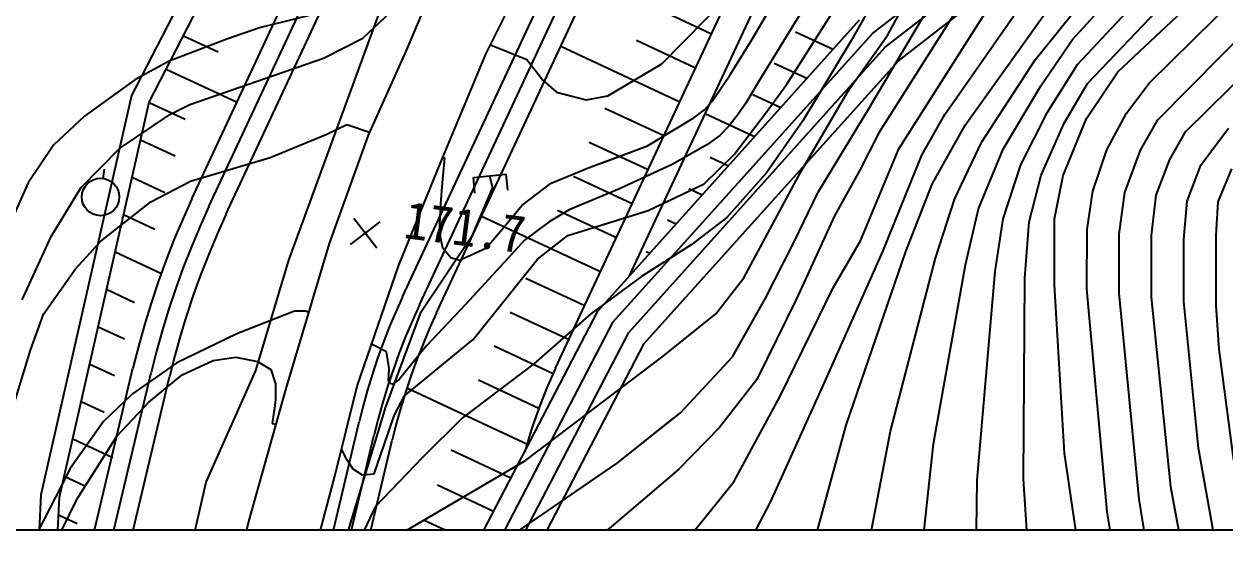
# Model space of a CAD drawing. Header units: millimetres. Extents: x 17638 to 18434, y 1103 to 1809.
# Drawn here: x 17780 to 17844.1, y 1401.3 to 1429.3 of the extents above; entities that cross this region are included whole.
import ezdxf
from ezdxf.xclip import XClip

# ---------------------------------------------------------------- set-up
doc = ezdxf.new("R2010")
doc.units = ezdxf.units.MM
doc.header["$LTSCALE"] = 10
doc.header["$MEASUREMENT"] = 0
doc.header["$XCLIPFRAME"] = 2
doc.layers.add('TX-PAPR', color=2, linetype='Continuous', plot=False)
doc.layers.add('TZ-BASE', color=253, linetype='Continuous')
doc.styles.add('HANA', font='GulimChe.ttf')

# ---------------------------------------------------------------- blocks, each defined once
blk = doc.blocks.new('JD-CDFDG5GDCH4')
at = {"layer": 'TZ-BASE'}
for p, q in [((117.14, -51.154, -209.01), (152.486, -14.006, -209.01)), ((90.317, -62.988, -393.01), (111.091, -18.438, -393.01)), ((69.354, -57.307, -393.01), (87.033, -19.395, -393.01)), ((70.26, -57.73, -393.01), (88.136, -19.395, -393.01)), ((81.498, -62.97, -393.01), (101.818, -19.395, -393.01)), ((82.405, -63.393, -393.01), (102.921, -19.395, -393.01)), ((92.704, -61.419, -393.01), (112.187, -19.636, -393.01)), ((120.429, -51.142, -207.01), (150.737, -21.241, -207.01)), ((122.375, -53.743, -205.01), (149.207, -27.136, -205.01)), ((116.61, -50.145, -210.01), (136.207, -29.16, -210.01)), ((116.343, -48.803, -211.01), (133.834, -29.559, -211.01)), ((105.662, -48.491, -393.01), (125.554, -33.013, -393.01)), ((75.337, -33.944, -393.01), (66.123, -51.802, -393.01)), ((75.337, -33.944, -393.01), (66.123, -51.802, -393.01)), ((106.347, -49.225, -393.01), (126.218, -33.763, -393.01)), ((67.07, -52.147, -393.01), (76.248, -34.359, -393.01)), ((107.031, -49.96, -393.01), (125.354, -35.703, -393.01)), ((107.031, -49.96, -393.01), (125.354, -35.703, -393.01)), ((106.483, -48.557, -218.01), (111.616, -39.084, -218.01)), ((120.889, -53.098, -206.01), (134.114, -39.721, -206.01)), ((105.451, -52.534, -217.01), (112.796, -40.149, -217.01)), ((114.674, -40.066, -216.01), (106.012, -53.792, -216.01)), ((114.351, -49.889, -212.01), (120.976, -41.657, -212.01)), ((85.037, -49.584, -238.687), (88.612, -42.437, -238.687)), ((83.504, -42.983, -205.577), (80.786, -49.391, -205.577)), ((99.246, -48.793, -222.01), (101.63, -44.748, -222.01)), ((109.532, -52.816, -214.01), (115.259, -44.577, -214.01)), ((118.75, -50.534, -208.01), (125.093, -44.588, -208.01)), ((103.337, -44.927, -221.01), (100.488, -49.6, -221.01)), ((101.1, -51.192, -220.01), (104.436, -45.916, -220.01)), ((74.528, -60.597, -221.691), (79.715, -46.415, -221.691)), ((94.425, -50.113, -223.01), (98.125, -46.351, -223.01)), ((105.93, -46.395, -219.01), (104.518, -48.894, -219.01)), ((107.064, -54.638, -215.01), (112.151, -46.622, -215.01)), ((76.687, -47.257, -224.01), (72.952, -48.193, -224.01)), ((78.479, -48.735, -223.01), (80.24, -47.089, -223.01)), ((93.922, -47.035, -393.01), (97.071, -48.503, -393.01)), ((110.607, -53.376, -213.01), (114.933, -47.339, -213.01)), ((91.006, -63.309, -393.01), (104.978, -47.756, -393.01)), ((68.898, -48.606, -393.01), (70.753, -49.471, -393.01)), ((72.952, -48.193, -224.01), (71.214, -48.799, -224.01)), ((91.835, -63.883, -393.01), (105.662, -48.491, -393.01)), ((101.565, -48.392, -393.01), (103.568, -49.326, -393.01)), ((104.4, -51.49, -218.01), (106.483, -48.557, -218.01)), ((71.214, -48.799, -224.01), (68.138, -49.967, -224.01)), ((76.375, -49.813, -223.01), (78.479, -48.735, -223.01)), ((85.278, -49.101, -223.01), (87.219, -49.876, -223.01)), ((89.037, -49.17, -393.01), (95.381, -52.128, -393.01)), ((92.663, -64.457, -393.01), (106.347, -49.225, -393.01)), ((93.079, -48.848, -393.01), (96.226, -50.316, -393.01)), ((98.093, -50.662, -222.01), (99.246, -48.793, -222.01)), ((104.518, -48.894, -219.01), (101.953, -53.151, -219.01)), ((114.645, -51.281, -211.01), (116.343, -48.803, -211.01)), ((68.138, -49.967, -224.01), (66.312, -50.963, -224.01)), ((69.245, -52.274, -223.01), (76.375, -49.813, -223.01)), ((80.786, -49.391, -205.577), (78.764, -53.911, -205.577)), ((82.629, -55.355, -238.687), (85.037, -49.584, -238.687)), ((87.219, -49.876, -223.01), (88.101, -51.002, -223.01)), ((93.492, -65.031, -393.01), (107.031, -49.96, -393.01)), ((93.492, -65.031, -393.01), (107.031, -49.96, -393.01)), ((94.425, -50.113, -223.01), (94.963, -49.566, -223.01)), ((100.488, -49.6, -221.01), (99.578, -51.069, -221.01)), ((111.5, -54.265, -212.01), (114.351, -49.889, -212.01)), ((67.98, -50.385, -393.01), (71.76, -52.148, -393.01)), ((91.551, -51.812, -223.01), (94.425, -50.113, -223.01)), ((91.551, -51.812, -223.01), (94.425, -50.113, -223.01)), ((100.425, -50.067, -393.01), (102.171, -50.881, -393.01)), ((115.012, -52.686, -210.01), (116.61, -50.145, -210.01)), ((117.077, -53.024, -208.01), (118.75, -50.534, -208.01)), ((66.312, -50.963, -224.01), (63.629, -52.894, -224.01)), ((88.101, -51.002, -223.01), (88.814, -51.623, -223.01)), ((97.47, -51.59, -222.01), (98.093, -50.662, -222.01)), ((99.578, -51.069, -221.01), (98.904, -52.207, -221.01)), ((99.992, -52.707, -220.01), (101.1, -51.192, -220.01)), ((115.896, -53.27, -209.01), (117.14, -51.154, -209.01)), ((119.217, -52.736, -207.01), (120.429, -51.142, -207.01)), ((66.123, -51.802, -393.01), (61.291, -73.11, -393.01)), ((66.123, -51.802, -393.01), (61.291, -73.11, -393.01)), ((88.814, -51.623, -223.01), (90.391, -52.034, -223.01)), ((90.391, -52.034, -223.01), (91.551, -51.812, -223.01)), ((91.412, -51.839, -223.01), (91.551, -51.812, -223.01)), ((97.116, -52.097, -222.01), (97.47, -51.59, -222.01)), ((99.286, -51.743, -393.01), (100.774, -52.436, -393.01)), ((101.843, -55.879, -218.01), (104.4, -51.49, -218.01)), ((112.634, -54.669, -211.01), (114.645, -51.281, -211.01)), ((62.285, -73.247, -393.01), (67.07, -52.147, -393.01)), ((67.066, -52.166, -393.01), (68.99, -53.063, -393.01)), ((68.217, -52.787, -223.01), (69.245, -52.274, -223.01)), ((91.392, -52.475, -393.01), (94.536, -53.941, -393.01)), ((96.695, -52.571, -222.01), (97.116, -52.097, -222.01)), ((98.904, -52.207, -221.01), (98.461, -52.846, -221.01)), ((102.76, -56.967, -217.01), (105.451, -52.534, -217.01)), ((63.629, -52.894, -224.01), (61.968, -54.447, -224.01)), ((65.481, -54.629, -223.01), (68.217, -52.787, -223.01)), ((93.659, -54.487, -222.01), (96.137, -52.988, -222.01)), ((96.137, -52.988, -222.01), (96.695, -52.571, -222.01)), ((96.74, -52.762, -393.01), (99.376, -53.992, -393.01)), ((98.461, -52.846, -221.01), (98.001, -53.436, -221.01)), ((98.282, -54.951, -220.01), (99.992, -52.707, -220.01)), ((101.953, -53.151, -219.01), (100.019, -55.928, -219.01)), ((108.305, -54.981, -214.01), (109.532, -52.816, -214.01)), ((113.583, -55.502, -210.01), (115.012, -52.686, -210.01)), ((115.839, -56.077, -208.01), (117.077, -53.024, -208.01)), ((118.167, -54.707, -207.01), (119.217, -52.736, -207.01)), ((119.959, -54.709, -206.01), (120.889, -53.098, -206.01)), ((76.547, -53.866, -222.01), (77.625, -53.355, -222.01)), ((77.625, -53.355, -222.01), (78.83, -53.764, -222.01)), ((93.659, -54.487, -222.01), (94.984, -53.686, -222.01)), ((98.001, -53.436, -221.01), (97.529, -53.927, -221.01)), ((106.012, -53.792, -216.01), (104.995, -55.79, -216.01)), ((108.849, -56.531, -213.01), (110.607, -53.376, -213.01)), ((114.665, -56.045, -209.01), (115.896, -53.27, -209.01)), ((121.525, -55.212, -205.01), (122.375, -53.743, -205.01)), ((123.185, -55.51, -204.01), (124.656, -53.548, -204.01)), ((61.968, -54.447, -224.01), (60.612, -56.463, -224.01)), ((66.614, -54.161, -393.01), (68.451, -55.018, -393.01)), ((73.523, -55.111, -222.01), (76.547, -53.866, -222.01)), ((78.764, -53.911, -205.577), (76.682, -59.707, -205.577)), ((90.548, -54.289, -393.01), (93.69, -55.754, -393.01)), ((96.835, -54.428, -221.01), (94.985, -55.489, -221.01)), ((97.529, -53.927, -221.01), (96.835, -54.428, -221.01)), ((110.052, -57.304, -212.01), (111.5, -54.265, -212.01)), ((63.417, -56.719, -223.01), (65.481, -54.629, -223.01)), ((82.739, -55.092, -222.01), (82.824, -55.121, -222.01)), ((90.549, -55.646, -222.01), (93.659, -54.487, -222.01)), ((91.149, -55.422, -222.01), (93.659, -54.487, -222.01)), ((96.685, -56.514, -220.01), (98.282, -54.951, -220.01)), ((97.007, -55.093, -393.01), (97.979, -55.547, -393.01)), ((105.033, -59.551, -215.01), (107.064, -54.638, -215.01)), ((106.21, -60.119, -214.01), (108.305, -54.981, -214.01)), ((111.326, -57.854, -211.01), (112.634, -54.669, -211.01)), ((117.424, -56.9, -207.01), (118.167, -54.707, -207.01)), ((119.127, -56.98, -206.01), (119.959, -54.709, -206.01)), ((64.668, -55.728, -229.629), (64.605, -56.223, -229.629)), ((69.277, -56.369, -222.01), (73.523, -55.111, -222.01)), ((80.4, -60.861, -238.687), (82.629, -55.355, -238.687)), ((82.824, -55.121, -222.01), (82.705, -56.456, -222.01)), ((88.52, -56.476, -222.01), (90.549, -55.646, -222.01)), ((94.985, -55.489, -221.01), (92.168, -56.789, -221.01)), ((94.985, -55.489, -221.01), (92.168, -56.789, -221.01)), ((94.994, -55.484, -221.01), (94.985, -55.489, -221.01)), ((112.638, -58.382, -210.01), (113.583, -55.502, -210.01)), ((120.81, -57.12, -205.01), (121.525, -55.212, -205.01)), ((122.454, -57.43, -204.01), (123.185, -55.51, -204.01)), ((124.113, -57.478, -203.01), (124.847, -55.713, -203.01)), ((66.161, -56.157, -393.01), (67.912, -56.974, -393.01)), ((67.168, -57.478, -222.01), (69.277, -56.369, -222.01)), ((84.371, -56.167, -209.797), (86.104, -55.994, -209.797)), ((84.455, -57.016, -209.797), (84.371, -56.167, -209.797)), ((85.237, -56.081, -209.797), (85.39, -56.701, -209.797)), ((86.104, -55.994, -209.797), (86.189, -56.843, -209.797)), ((89.705, -56.102, -393.01), (92.845, -57.566, -393.01)), ((100.019, -55.928, -219.01), (97.896, -58.304, -219.01)), ((98.795, -61.538, -218.01), (101.843, -55.879, -218.01)), ((104.995, -55.79, -216.01), (103.64, -58.226, -216.01)), ((114.031, -58.539, -209.01), (114.665, -56.045, -209.01)), ((115.374, -58.383, -208.01), (115.839, -56.077, -208.01)), ((60.612, -56.463, -224.01), (59.508, -58.926, -224.01)), ((61.848, -59.322, -223.01), (63.417, -56.719, -223.01)), ((82.705, -56.456, -222.01), (82.622, -57.59, -222.01)), ((85.39, -56.701, -209.797), (84.264, -59.337, -209.797)), ((86.963, -57.678, -222.01), (88.52, -56.476, -222.01)), ((92.168, -56.789, -221.01), (89.48, -57.898, -221.01)), ((92.168, -56.789, -221.01), (91.013, -57.265, -221.01)), ((93.697, -57.93, -220.01), (96.685, -56.514, -220.01)), ((95.867, -56.769, -393.01), (96.582, -57.102, -393.01)), ((101.483, -59.615, -217.01), (102.76, -56.967, -217.01)), ((107.451, -60.117, -213.01), (108.849, -56.531, -213.01)), ((117.123, -58.958, -207.01), (117.424, -56.9, -207.01)), ((118.835, -59.207, -206.01), (119.127, -56.98, -206.01)), ((64.488, -59.574, -222.01), (67.168, -57.478, -222.01)), ((82.622, -57.59, -222.01), (82.555, -58.658, -222.01)), ((93.697, -57.93, -220.01), (95.003, -57.311, -220.01)), ((109.036, -60.474, -212.01), (110.052, -57.304, -212.01)), ((120.556, -59.27, -205.01), (120.81, -57.12, -205.01)), ((122.271, -59.481, -204.01), (122.454, -57.43, -204.01)), ((124.004, -59.265, -203.01), (124.113, -57.478, -203.01)), ((65.708, -58.153, -393.01), (67.373, -58.929, -393.01)), ((84.811, -58.233, -393.01), (91.155, -61.192, -393.01)), ((85.921, -58.912, -222.01), (86.963, -57.678, -222.01)), ((89.48, -57.898, -221.01), (88.411, -58.539, -221.01)), ((88.861, -57.915, -393.01), (92, -59.379, -393.01)), ((89.403, -59.279, -220.01), (93.697, -57.93, -220.01)), ((90.9, -58.808, -220.01), (93.697, -57.93, -220.01)), ((97.896, -58.304, -219.01), (95.993, -59.773, -219.01)), ((103.64, -58.226, -216.01), (101.613, -62.652, -216.01)), ((110.621, -60.832, -211.01), (111.326, -57.854, -211.01)), ((77.819, -59.756, -221.317), (79.402, -58.534, -221.317)), ((77.999, -58.353, -221.317), (79.222, -59.936, -221.317)), ((82.555, -58.658, -222.01), (82.596, -59.358, -222.01)), ((85.422, -59.497, -222.01), (85.921, -58.912, -222.01)), ((88.411, -58.539, -221.01), (87.091, -59.512, -221.01)), ((94.727, -58.444, -393.01), (95.185, -58.657, -393.01)), ((112.206, -61.189, -210.01), (112.638, -58.382, -210.01)), ((113.791, -61.547, -209.01), (114.031, -58.539, -209.01)), ((115.376, -61.904, -208.01), (115.374, -58.383, -208.01)), ((60.291, -62.711, -223.01), (61.848, -59.322, -223.01)), ((63.139, -61.051, -222.01), (64.488, -59.574, -222.01)), ((84.264, -59.337, -209.797), (81.527, -63.434, -209.797)), ((82.596, -59.358, -222.01), (82.729, -59.908, -222.01)), ((85.029, -59.954, -222.01), (85.422, -59.497, -222.01)), ((87.091, -59.512, -221.01), (86, -60.722, -221.01)), ((87.793, -60.543, -220.01), (89.403, -59.279, -220.01)), ((103.563, -62.07, -215.01), (105.033, -59.551, -215.01)), ((117.101, -62.126, -207.01), (117.123, -58.958, -207.01)), ((118.827, -62.348, -206.01), (118.835, -59.207, -206.01)), ((120.552, -62.57, -205.01), (120.556, -59.27, -205.01)), ((122.278, -62.791, -204.01), (122.271, -59.481, -204.01)), ((124.002, -60.387, -203.01), (124.004, -59.265, -203.01)), ((65.256, -60.148, -393.01), (67.723, -61.299, -393.01)), ((76.682, -59.707, -205.577), (74.355, -67.437, -205.577)), ((82.729, -59.908, -222.01), (83.161, -60.447, -222.01)), ((83.63, -60.595, -222.01), (85.029, -59.954, -222.01)), ((95.993, -59.773, -219.01), (93.335, -61.457, -219.01)), ((93.588, -60.119, -393.01), (93.788, -60.213, -393.01)), ((99.947, -62.647, -217.01), (101.483, -59.615, -217.01)), ((102.981, -67.411, -214.01), (106.21, -60.119, -214.01)), ((104.258, -69.398, -213.01), (107.451, -60.117, -213.01)), ((72.76, -66.482, -221.691), (74.528, -60.597, -221.691)), ((78.167, -67.322, -238.687), (80.4, -60.861, -238.687)), ((83.161, -60.447, -222.01), (83.63, -60.595, -222.01)), ((86, -60.722, -221.01), (83.948, -62.952, -221.01)), ((84.365, -64.815, -220.01), (87.793, -60.543, -220.01)), ((95.019, -60.39, -219.01), (93.335, -61.457, -219.01)), ((106.634, -69.71, -212.01), (109.036, -60.474, -212.01)), ((108.923, -70.392, -211.01), (110.621, -60.832, -211.01)), ((124.003, -63.013, -203.01), (124.002, -60.387, -203.01)), ((61.441, -63.475, -222.01), (63.139, -61.051, -222.01)), ((93.335, -61.457, -219.01), (90.637, -63.448, -219.01)), ((93.335, -61.457, -219.01), (90.637, -63.448, -219.01)), ((111.246, -72.337, -210.01), (112.206, -61.189, -210.01)), ((64.803, -62.144, -393.01), (66.295, -62.84, -393.01)), ((87.175, -61.542, -393.01), (90.31, -63.004, -393.01)), ((97.301, -63.449, -218.01), (98.795, -61.538, -218.01)), ((100.737, -67.852, -215.01), (103.563, -62.07, -215.01)), ((113.717, -72.269, -209.01), (113.791, -61.547, -209.01)), ((115.913, -70.895, -208.01), (115.376, -61.904, -208.01)), ((118.185, -74.023, -207.01), (117.101, -62.126, -207.01)), ((98.193, -65.754, -217.01), (99.947, -62.647, -217.01)), ((101.613, -62.652, -216.01), (99.497, -66.963, -216.01)), ((119.887, -73.338, -206.01), (118.827, -62.348, -206.01)), ((121.589, -72.682, -205.01), (120.552, -62.57, -205.01)), ((123.07, -70.623, -204.01), (122.278, -62.791, -204.01)), ((74.827, -63.316, -221.01), (71.755, -64.524, -221.01)), ((75.434, -63.312, -221.01), (74.827, -63.316, -221.01)), ((75.576, -63.383, -221.01), (75.434, -63.312, -221.01)), ((81.527, -63.434, -209.797), (79.687, -68.416, -209.797)), ((83.948, -62.952, -221.01), (81.844, -65.174, -221.01)), ((82.727, -79.219, -393.01), (91.006, -63.309, -393.01)), ((86.331, -63.356, -393.01), (89.51, -64.838, -393.01)), ((88.749, -66.351, -393.01), (90.317, -62.988, -393.01)), ((124.166, -65.341, -203.01), (124.003, -63.013, -203.01)), ((60.738, -65.387, -222.01), (61.441, -63.475, -222.01)), ((83.597, -79.715, -393.01), (91.835, -63.883, -393.01)), ((90.637, -63.448, -219.01), (87.592, -66.12, -219.01)), ((90.637, -63.448, -219.01), (90.554, -63.521, -219.01)), ((94.492, -65.721, -218.01), (97.301, -63.449, -218.01)), ((64.351, -64.14, -393.01), (65.756, -64.795, -393.01)), ((71.755, -64.524, -221.01), (68.547, -66.065, -221.01)), ((84.466, -80.211, -393.01), (92.663, -64.457, -393.01)), ((79.045, -65.126, -221.01), (78.944, -65.075, -221.01)), ((79.728, -65.473, -221.01), (79.045, -65.126, -221.01)), ((81.844, -65.174, -221.01), (80.419, -66.965, -221.01)), ((80.698, -67.825, -220.01), (84.365, -64.815, -220.01)), ((85.336, -80.706, -393.01), (93.492, -65.031, -393.01)), ((85.336, -80.706, -393.01), (93.492, -65.031, -393.01)), ((85.488, -65.169, -393.01), (88.621, -66.63, -393.01)), ((94.492, -65.721, -218.01), (95.045, -65.274, -218.01)), ((124.94, -71.286, -203.01), (124.166, -65.341, -203.01)), ((59.901, -68.128, -222.01), (60.738, -65.387, -222.01)), ((68.828, -66.709, -220.01), (70.48, -65.946, -220.01)), ((70.48, -65.946, -220.01), (71.699, -65.767, -220.01)), ((71.699, -65.767, -220.01), (72.844, -66.003, -220.01)), ((72.844, -66.003, -220.01), (73.56, -66.427, -220.01)), ((79.872, -66.375, -221.01), (79.728, -65.473, -221.01)), ((87.143, -71.275, -218.01), (94.492, -65.721, -218.01)), ((90.151, -69.002, -218.01), (94.492, -65.721, -218.01)), ((95.415, -68.73, -217.01), (98.193, -65.754, -217.01)), ((61.661, -85.509, -393.01), (66.207, -66.355, -393.01)), ((62.696, -85.479, -393.01), (67.18, -66.586, -393.01)), ((63.898, -66.136, -393.01), (65.217, -66.751, -393.01)), ((68.547, -66.065, -221.01), (66.175, -67.722, -221.01)), ((70.119, -72.444, -221.691), (72.76, -66.482, -221.691)), ((73.56, -66.427, -220.01), (73.819, -67.198, -220.01)), ((79.837, -67.046, -221.01), (79.872, -66.375, -221.01)), ((87.592, -66.12, -219.01), (83.793, -69.008, -219.01)), ((67.051, -68.174, -220.01), (68.828, -66.709, -220.01)), ((73.819, -67.198, -220.01), (73.805, -68.02, -220.01)), ((80.022, -67.225, -221.01), (79.837, -67.046, -221.01)), ((80.419, -66.965, -221.01), (80.022, -67.225, -221.01)), ((84.644, -66.983, -393.01), (87.859, -68.482, -393.01)), ((99.497, -66.963, -216.01), (97.501, -69.519, -216.01)), ((66.175, -67.722, -221.01), (64.629, -69.195, -221.01)), ((74.355, -67.437, -205.577), (72.371, -74.535, -205.577)), ((76.985, -72.123, -238.687), (78.167, -67.322, -238.687)), ((80.154, -68.849, -220.01), (80.698, -67.825, -220.01)), ((80.822, -67.407, -393.01), (87.301, -70.429, -393.01)), ((98.273, -72.43, -215.01), (100.737, -67.852, -215.01)), ((100.218, -73.513, -214.01), (102.981, -67.411, -214.01)), ((63.445, -68.131, -393.01), (64.678, -68.706, -393.01)), ((65.346, -69.982, -220.01), (67.051, -68.174, -220.01)), ((73.781, -68.345, -220.01), (73.643, -69.31, -220.01)), ((73.805, -68.02, -220.01), (73.781, -68.345, -220.01)), ((79.687, -68.416, -209.797), (77.626, -75.203, -209.797)), ((64.629, -69.195, -221.01), (62.862, -71.717, -221.01)), ((79.07, -71.987, -220.01), (80.154, -68.849, -220.01)), ((83.793, -69.008, -219.01), (81.651, -71.122, -219.01)), ((92.048, -71.422, -217.01), (95.415, -68.73, -217.01)), ((92.048, -71.422, -217.01), (95.064, -69.01, -217.01)), ((73.643, -69.31, -220.01), (73.822, -69.343, -220.01)), ((97.501, -69.519, -216.01), (95.341, -71.741, -216.01)), ((101.939, -77.868, -213.01), (104.258, -69.398, -213.01)), ((105.049, -77.925, -212.01), (106.634, -69.71, -212.01)), ((62.993, -70.127, -393.01), (65.132, -71.125, -393.01)), ((63.235, -73.333, -220.01), (65.346, -69.982, -220.01)), ((73.215, -94.617, -393.01), (79.065, -69.967, -393.01)), ((74.187, -94.848, -393.01), (80.038, -70.198, -393.01)), ((108.08, -78.245, -211.01), (108.923, -70.392, -211.01)), ((77.334, -70.707, -220.01), (77.568, -71.16, -220.01)), ((81.651, -71.122, -219.01), (79.131, -73.758, -219.01)), ((83.18, -70.714, -393.01), (86.377, -72.204, -393.01)), ((116.865, -77.339, -208.01), (115.913, -70.895, -208.01)), ((124.147, -76.763, -204.01), (123.07, -70.623, -204.01)), ((62.862, -71.717, -221.01), (62.38, -72.66, -221.01)), ((77.568, -71.16, -220.01), (77.93, -71.719, -220.01)), ((77.93, -71.719, -220.01), (78.435, -72.04, -220.01)), ((80.811, -75, -218.01), (87.143, -71.275, -218.01)), ((86.678, -75.106, -217.01), (92.048, -71.422, -217.01)), ((89.863, -72.921, -217.01), (92.048, -71.422, -217.01)), ((95.341, -71.741, -216.01), (91.716, -74.816, -216.01)), ((62.54, -72.123, -393.01), (63.6, -72.617, -393.01)), ((75.254, -78.541, -238.687), (76.985, -72.123, -238.687)), ((78.435, -72.04, -220.01), (79.07, -71.987, -220.01)), ((95.08, -71.962, -216.01), (91.716, -74.816, -216.01)), ((111.136, -85.578, -210.01), (111.246, -72.337, -210.01)), ((114.748, -88.074, -209.01), (113.717, -72.269, -209.01)), ((62.38, -72.66, -221.01), (60.973, -75.355, -221.01)), ((68.24, -80.618, -221.691), (70.119, -72.444, -221.691)), ((82.449, -72.579, -393.01), (85.453, -73.98, -393.01)), ((95.056, -76.391, -215.01), (98.273, -72.43, -215.01)), ((123.389, -82.621, -205.01), (121.589, -72.682, -205.01)), ((60.405, -79.063, -220.01), (63.235, -73.333, -220.01)), ((61.291, -73.11, -393.01), (60.662, -85.458, -393.01)), ((61.291, -73.11, -393.01), (60.662, -85.458, -393.01)), ((61.661, -85.509, -393.01), (62.285, -73.247, -393.01)), ((98.282, -77.222, -214.01), (100.218, -73.513, -214.01)), ((121.686, -83.905, -206.01), (119.887, -73.338, -206.01)), ((62.264, -74.201, -393.01), (63.227, -74.65, -393.01)), ((79.131, -73.758, -219.01), (78.373, -75.359, -219.01)), ((120.458, -88.2, -207.01), (118.185, -74.023, -207.01)), ((72.371, -74.535, -205.577), (70.609, -81.871, -205.577)), ((81.717, -74.445, -393.01), (84.529, -75.756, -393.01)), ((91.716, -74.816, -216.01), (88.336, -77.611, -216.01)), ((91.716, -74.816, -216.01), (89.595, -76.57, -216.01)), ((79.745, -76.361, -218.01), (80.811, -75, -218.01))]:
    blk.add_line(p, q, dxfattribs=at)
at = {"layer": 'TZ-BASE', "linetype": 'Continuous'}
for p, q in [((71.166, -58.153, -393.01), (89.239, -19.395, -393.01)), ((82.16, -59.184, -393.01), (100.714, -19.395, -393.01)), ((80.592, -62.548, -393.01), (82.16, -59.184, -393.01)), ((63.731, -85.449, -393.01), (68.153, -66.817, -393.01)), ((71.77, -96.614, -393.01), (78.272, -69.219, -393.01))]:
    blk.add_line(p, q, dxfattribs=at)
at = {"layer": 'TZ-BASE'}
blk.add_circle((64.477, -57.215, -229.629), 1, dxfattribs=at)
for centre, radius, end in [((112.131, -77.255, -393.01), 47.2, 166.64814), ((112.131, -77.255, -393.01), 46.2, 166.64814), ((114.578, -78.396, -393.01), 36.5, 166.64814), ((114.578, -78.396, -393.01), 35.5, 166.64814), ((114.578, -78.396, -393.01), 28.5, 164.53224)]:
    blk.add_arc(centre, radius, 155, end, dxfattribs=at)
at = {"layer": 'TZ-BASE', "linetype": 'Continuous'}
for radius in [45.2, 34.8]:
    blk.add_arc((112.131, -77.255, -393.01), radius, 155, 166.64814, dxfattribs=at)
at = {"layer": 'TZ-BASE', "style": 'HANA'}
blk.add_text('171.7', height=2, rotation=352.67756, dxfattribs=at).set_placement((80.594, -59.4, -221.317))

msp = doc.modelspace()

# ---------------------------------------------------------------- linework, layer by layer
at = {"layer": 'TX-PAPR', "elevation": 393.01, "flags": 128}
msp.add_lwpolyline([(17721.109, 1552.283), (18419.599, 1552.283), (18419.599, 1402.283), (17718.088, 1402.283), (17721.109, 1552.283)], dxfattribs=at)

# ---------------------------------------------------------------- block references
at = {"layer": 'TZ-BASE'}
ref = msp.add_blockref('JD-CDFDG5GDCH4', (17719.599, 1477.283, 393.01), dxfattribs=at)
XClip(ref).set_block_clipping_path([(1.5103084745, 75), (700, 75), (700, -75), (-1.5103084745, -75)])

doc.saveas('drawing.dxf')
